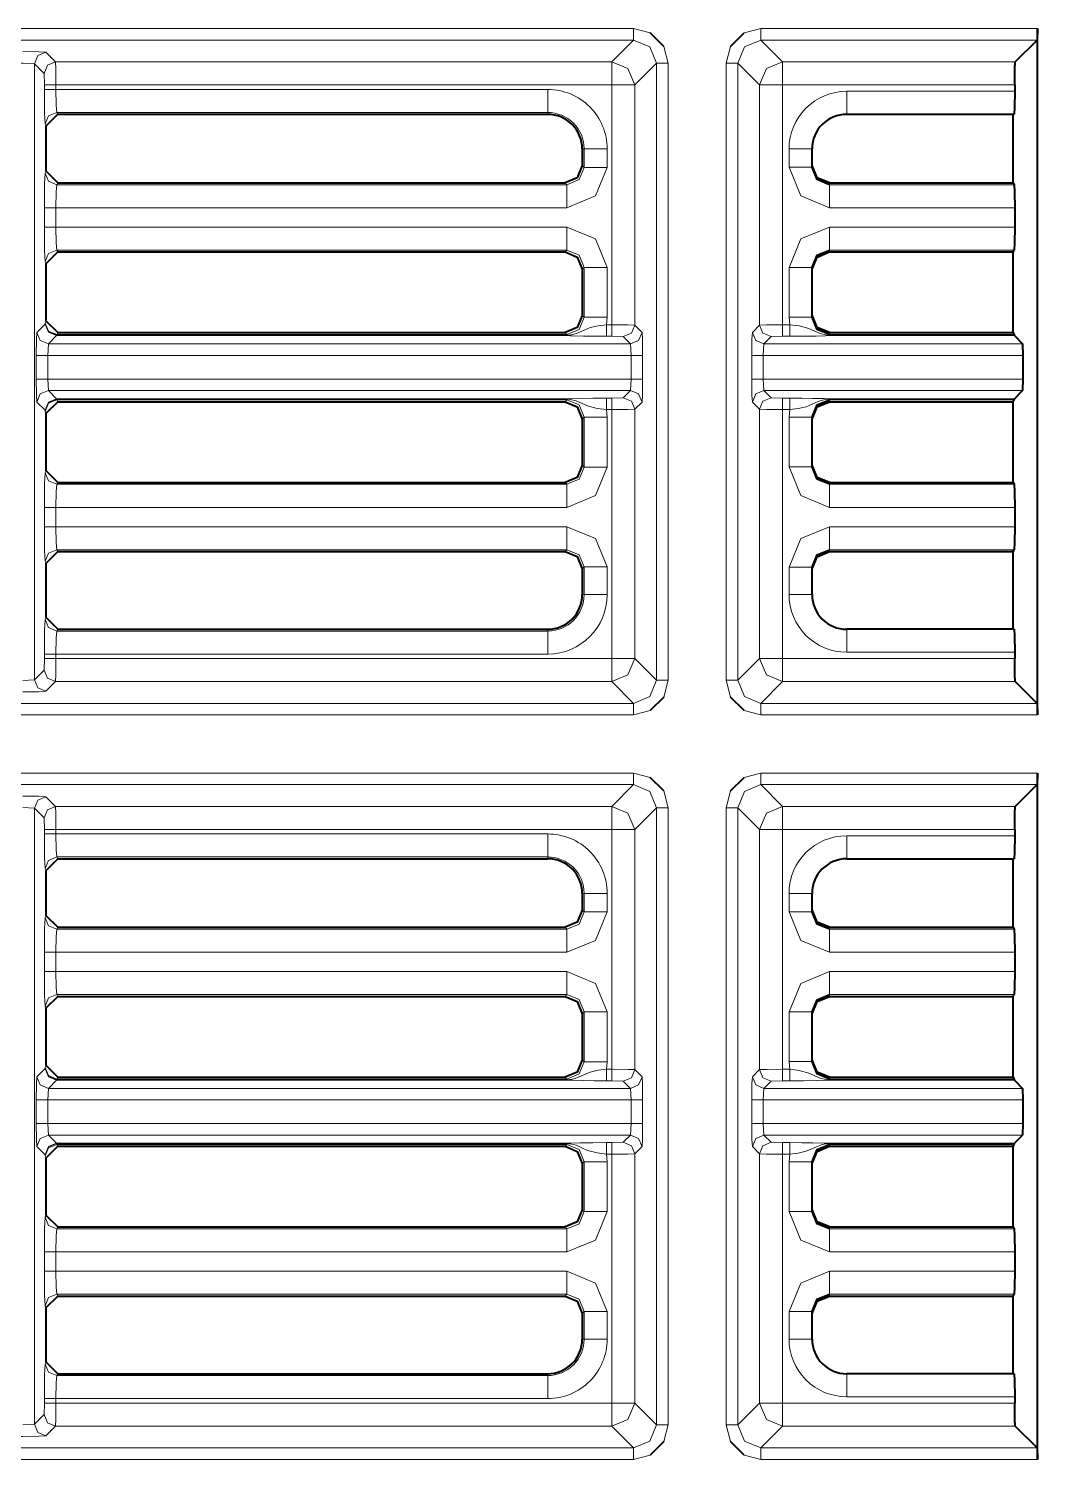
# Model space of a CAD drawing. Header units: millimetres. Extents: x 0 to 2941, y -405 to 1422.
# Drawn here: x 652.1 to 695.8, y 455.9 to 518 of the extents above; entities that cross this region are included whole.
import ezdxf

# ---------------------------------------------------------------- set-up
doc = ezdxf.new("R2010")
doc.units = ezdxf.units.MM
doc.layers.add('FINE', color=9, linetype='Continuous')
doc.layers.add('OUTLINE', color=7, linetype='Continuous')

msp = doc.modelspace()

# ---------------------------------------------------------------- linework, layer by layer
at = {"layer": 'FINE', "lineweight": 9}
for p, q in [((678.304, 517.977), (623.724, 517.977)), ((679.031, 517.789), (678.304, 517.977)), ((623.579, 517.477), (678.304, 517.477)), ((678.304, 517.477), (677.36, 516.534)), ((679.803, 516.478), (679.615, 517.205)), ((682.518, 517.205), (682.33, 516.478)), ((684.773, 516.534), (683.829, 517.477)), ((683.829, 517.477), (695.804, 517.477)), ((652.329, 516.454), (652.329, 489.727)), ((677.36, 516.534), (653.249, 516.534)), ((679.803, 489.703), (679.803, 516.478)), ((682.33, 516.478), (682.33, 489.703)), ((682.83, 489.703), (682.83, 516.478)), ((694.86, 516.534), (684.773, 516.534)), ((652.762, 515.534), (652.762, 515.338)), ((653.262, 515.338), (653.262, 515.534)), ((653.262, 515.534), (677.36, 515.534)), ((674.585, 515.338), (653.262, 515.338)), ((684.773, 515.534), (694.835, 515.534)), ((684.773, 505.128), (684.773, 515.534)), ((653.34, 514.259), (653.299, 514.34)), ((652.799, 513.84), (652.84, 513.758)), ((677.165, 511.955), (677.165, 512.758)), ((652.84, 511.787), (652.799, 511.705)), ((653.299, 511.206), (653.34, 511.287)), ((675.417, 511.206), (653.299, 511.206)), ((675.336, 511.287), (675.417, 511.206)), ((686.799, 511.206), (686.799, 511.287)), ((694.81, 511.206), (686.799, 511.206)), ((652.762, 510.207), (652.762, 509.367)), ((653.262, 510.207), (675.417, 510.207)), ((653.262, 509.367), (653.262, 510.207)), ((686.799, 510.207), (694.835, 510.207)), ((675.417, 509.367), (653.262, 509.367)), ((694.835, 509.367), (686.799, 509.367)), ((652.799, 507.87), (652.84, 507.787)), ((653.34, 508.287), (653.299, 508.369)), ((686.799, 508.369), (694.81, 508.369)), ((686.799, 508.287), (686.799, 508.369)), ((677.165, 505.455), (677.165, 507.62)), ((652.791, 505.157), (652.434, 504.8)), ((653.291, 504.674), (653.299, 504.706)), ((675.417, 504.674), (653.291, 504.674)), ((653.299, 504.706), (653.34, 504.787)), ((675.417, 504.706), (653.299, 504.706)), ((675.336, 504.787), (675.417, 504.706)), ((678.675, 504.8), (678.36, 505.115)), ((683.773, 505.115), (683.458, 504.8)), ((685.08, 505.128), (684.773, 505.128)), ((652.934, 504.3), (653.291, 504.657)), ((652.934, 504.3), (678.175, 504.3)), ((653.291, 504.657), (675.417, 504.657)), ((677.134, 504.628), (677.36, 504.628)), ((677.36, 504.628), (677.86, 504.615)), ((677.86, 504.615), (678.175, 504.3)), ((678.175, 504.3), (678.201, 503.8)), ((683.932, 503.8), (683.958, 504.3)), ((683.958, 504.3), (684.273, 504.615)), ((683.958, 504.3), (695.175, 504.3)), ((684.273, 504.615), (684.773, 504.628)), ((684.773, 504.628), (685.08, 504.628)), ((686.799, 504.657), (694.818, 504.657)), ((652.409, 503.8), (652.409, 502.774)), ((678.201, 503.8), (652.908, 503.8)), ((678.201, 503.8), (678.201, 502.774)), ((678.701, 502.774), (678.701, 503.8)), ((695.188, 503.8), (683.932, 503.8)), ((683.932, 502.774), (683.932, 503.8)), ((652.908, 502.774), (678.201, 502.774)), ((652.934, 502.275), (652.908, 502.774)), ((653.291, 501.917), (652.934, 502.275)), ((678.175, 502.275), (652.934, 502.275)), ((678.175, 502.275), (677.86, 501.959)), ((678.201, 502.774), (678.175, 502.275)), ((683.932, 502.774), (695.188, 502.774)), ((683.958, 502.275), (683.932, 502.774)), ((684.273, 501.959), (683.958, 502.275)), ((695.175, 502.275), (683.958, 502.275)), ((652.434, 501.775), (652.791, 501.418)), ((675.417, 501.917), (653.291, 501.917)), ((653.299, 501.869), (653.291, 501.901)), ((653.299, 501.869), (675.417, 501.869)), ((653.34, 501.787), (653.299, 501.869)), ((675.417, 501.869), (675.336, 501.787)), ((677.36, 501.947), (677.134, 501.947)), ((677.86, 501.959), (677.36, 501.947)), ((678.36, 501.46), (678.675, 501.775)), ((683.458, 501.775), (683.773, 501.46)), ((684.773, 501.947), (684.273, 501.959)), ((685.08, 501.947), (684.773, 501.947)), ((694.818, 501.917), (686.799, 501.917)), ((686.799, 501.901), (694.815, 501.901)), ((686.799, 501.787), (686.799, 501.869)), ((686.799, 501.869), (694.81, 501.869)), ((652.791, 501.418), (652.799, 501.369)), ((652.799, 501.369), (652.84, 501.287)), ((676.085, 501.038), (676.166, 501.12)), ((676.166, 501.12), (676.166, 498.955)), ((677.134, 501.447), (677.36, 501.447)), ((677.165, 501.12), (677.134, 501.447)), ((677.165, 498.955), (677.165, 501.12)), ((677.36, 501.447), (677.36, 490.647)), ((678.36, 490.647), (678.36, 501.46)), ((683.773, 501.46), (683.773, 490.647)), ((684.773, 501.447), (685.08, 501.447)), ((684.773, 490.647), (684.773, 501.447)), ((685.08, 501.447), (685.049, 501.115)), ((685.049, 501.115), (685.049, 498.96)), ((652.84, 498.787), (652.799, 498.705)), ((676.166, 498.955), (676.085, 499.036)), ((675.336, 498.287), (675.417, 498.206)), ((653.262, 497.207), (675.417, 497.207)), ((653.262, 496.367), (653.262, 497.207)), ((675.417, 496.367), (653.262, 496.367)), ((694.835, 496.367), (686.799, 496.367)), ((653.34, 495.287), (653.299, 495.369)), ((652.799, 494.869), (652.84, 494.787)), ((677.165, 493.422), (677.165, 494.62)), ((685.049, 494.615), (685.049, 493.422)), ((652.84, 492.422), (652.799, 492.34)), ((653.299, 491.841), (653.34, 491.922)), ((674.585, 491.841), (653.299, 491.841)), ((674.585, 491.922), (674.585, 491.841)), ((653.262, 490.842), (674.585, 490.842)), ((653.262, 490.647), (653.262, 490.842)), ((677.36, 490.647), (653.262, 490.647)), ((683.773, 490.647), (682.83, 489.703)), ((694.835, 490.647), (684.773, 490.647)), ((687.549, 490.922), (694.835, 490.922)), ((652.749, 490.147), (652.329, 489.727)), ((652.329, 489.727), (651.829, 489.702)), ((652.829, 489.227), (653.249, 489.647)), ((653.249, 489.647), (677.36, 489.647)), ((677.36, 489.647), (678.304, 488.704)), ((679.615, 488.976), (679.803, 489.703)), ((682.33, 489.703), (682.518, 488.976)), ((683.829, 488.704), (684.773, 489.647)), ((684.773, 489.647), (694.86, 489.647)), ((678.304, 488.704), (623.736, 488.704)), ((695.804, 488.704), (683.829, 488.704)), ((683.102, 488.391), (683.829, 488.204)), ((683.829, 488.204), (695.817, 488.204)), ((678.304, 485.677), (623.724, 485.677)), ((679.031, 485.489), (678.304, 485.677)), ((683.829, 485.677), (683.102, 485.489)), ((695.817, 485.677), (683.829, 485.677)), ((623.579, 485.177), (678.304, 485.177)), ((678.304, 485.177), (677.36, 484.234)), ((679.803, 484.178), (679.615, 484.905)), ((682.518, 484.905), (682.33, 484.178)), ((651.829, 484.179), (652.329, 484.154)), ((653.249, 484.234), (652.829, 484.654)), ((677.36, 484.234), (653.249, 484.234)), ((679.803, 457.403), (679.803, 484.178)), ((682.33, 484.178), (682.33, 457.403)), ((682.83, 484.178), (683.773, 483.234)), ((682.83, 457.403), (682.83, 484.178)), ((694.86, 484.234), (684.773, 484.234)), ((652.329, 484.154), (652.749, 483.734)), ((652.329, 484.154), (652.329, 457.427)), ((652.749, 483.734), (652.762, 483.234)), ((652.762, 483.234), (652.762, 483.039)), ((674.585, 483.039), (653.262, 483.039)), ((677.36, 483.234), (677.36, 472.828)), ((678.36, 472.815), (678.36, 483.234)), ((683.773, 483.234), (683.773, 472.815)), ((684.773, 483.234), (694.835, 483.234)), ((684.773, 472.828), (684.773, 483.234)), ((653.34, 481.959), (653.299, 482.04)), ((652.799, 481.54), (652.84, 481.458)), ((677.165, 479.655), (677.165, 480.459)), ((685.049, 480.459), (685.049, 479.66)), ((652.84, 479.487), (652.799, 479.405)), ((676.166, 479.655), (676.085, 479.736)), ((653.299, 478.906), (653.34, 478.987)), ((675.417, 478.906), (653.299, 478.906)), ((675.336, 478.987), (675.417, 478.906)), ((686.799, 478.906), (686.799, 478.987)), ((694.81, 478.906), (686.799, 478.906)), ((652.762, 477.907), (652.762, 477.067)), ((653.262, 477.907), (675.417, 477.907)), ((653.262, 477.067), (653.262, 477.907)), ((686.799, 477.907), (694.835, 477.907)), ((675.417, 477.067), (653.262, 477.067)), ((694.835, 477.067), (686.799, 477.067)), ((652.799, 475.569), (652.84, 475.487)), ((675.417, 476.069), (675.336, 475.987)), ((686.799, 476.069), (694.81, 476.069)), ((686.799, 475.987), (686.799, 476.069)), ((676.085, 475.238), (676.166, 475.32)), ((676.166, 475.32), (676.166, 473.155)), ((677.165, 473.155), (677.165, 475.32)), ((685.049, 475.315), (685.049, 473.16)), ((676.166, 473.155), (676.085, 473.236)), ((677.134, 472.828), (677.165, 473.155)), ((685.049, 473.16), (685.08, 472.828)), ((652.791, 472.857), (652.434, 472.5)), ((652.799, 472.905), (652.791, 472.857)), ((652.84, 472.987), (652.799, 472.905)), ((653.291, 472.374), (653.299, 472.406)), ((653.299, 472.406), (653.34, 472.487)), ((677.36, 472.828), (677.134, 472.828)), ((678.675, 472.5), (678.36, 472.815)), ((683.773, 472.815), (683.458, 472.5)), ((685.08, 472.828), (684.773, 472.828)), ((686.799, 472.406), (686.799, 472.487)), ((694.81, 472.406), (686.799, 472.406)), ((652.908, 471.5), (652.934, 472)), ((652.934, 472), (653.291, 472.357)), ((652.934, 472), (678.175, 472)), ((675.417, 472.374), (653.291, 472.374)), ((653.291, 472.357), (675.417, 472.357)), ((677.86, 472.316), (678.175, 472)), ((678.175, 472), (678.201, 471.5)), ((683.932, 471.5), (683.958, 472)), ((683.958, 472), (695.175, 472)), ((684.773, 472.328), (685.08, 472.328)), ((694.815, 472.374), (686.799, 472.374)), ((686.799, 472.357), (694.818, 472.357)), ((652.409, 471.5), (652.409, 470.475)), ((678.201, 471.5), (652.908, 471.5)), ((652.908, 470.475), (652.908, 471.5)), ((678.201, 471.5), (678.201, 470.475)), ((678.701, 470.475), (678.701, 471.5)), ((683.433, 471.5), (683.433, 470.475)), ((695.188, 471.5), (683.932, 471.5)), ((683.932, 470.475), (683.932, 471.5)), ((652.908, 470.475), (678.201, 470.475)), ((652.934, 469.975), (652.908, 470.475)), ((678.175, 469.975), (652.934, 469.975)), ((653.291, 469.618), (652.934, 469.975)), ((678.175, 469.975), (677.86, 469.66)), ((678.201, 470.475), (678.175, 469.975)), ((683.932, 470.475), (695.188, 470.475)), ((683.958, 469.975), (683.932, 470.475)), ((695.175, 469.975), (683.958, 469.975)), ((684.273, 469.66), (683.958, 469.975)), ((652.434, 469.475), (652.791, 469.118)), ((675.417, 469.618), (653.291, 469.618)), ((653.299, 469.569), (653.291, 469.601)), ((675.417, 469.569), (675.336, 469.487)), ((677.36, 469.647), (677.134, 469.647)), ((677.86, 469.66), (677.36, 469.647)), ((678.36, 469.159), (678.675, 469.475)), ((683.458, 469.475), (683.773, 469.159)), ((684.773, 469.647), (684.273, 469.66)), ((685.08, 469.647), (684.773, 469.647)), ((694.818, 469.618), (686.799, 469.618)), ((686.799, 469.601), (694.815, 469.601)), ((686.799, 469.487), (686.799, 469.569)), ((686.799, 469.569), (694.81, 469.569)), ((652.791, 469.118), (652.799, 469.069)), ((652.799, 469.069), (652.84, 468.987)), ((676.085, 468.738), (676.166, 468.82)), ((676.166, 468.82), (676.166, 466.655)), ((677.134, 469.147), (677.36, 469.147)), ((677.165, 468.82), (677.134, 469.147)), ((677.165, 466.655), (677.165, 468.82)), ((678.36, 458.347), (678.36, 469.159)), ((683.773, 469.159), (683.773, 458.347)), ((684.773, 458.347), (684.773, 469.147)), ((652.84, 466.487), (652.799, 466.405)), ((676.166, 466.655), (676.085, 466.736)), ((653.299, 465.906), (653.34, 465.987)), ((675.417, 465.906), (653.299, 465.906)), ((675.336, 465.987), (675.417, 465.906)), ((686.799, 465.906), (686.799, 465.987)), ((694.81, 465.906), (686.799, 465.906)), ((652.762, 464.907), (652.762, 464.067)), ((653.262, 464.907), (675.417, 464.907)), ((653.262, 464.067), (653.262, 464.907)), ((686.799, 464.907), (694.835, 464.907)), ((675.417, 464.067), (653.262, 464.067)), ((652.799, 462.569), (652.84, 462.487)), ((675.417, 463.069), (675.336, 462.987)), ((686.799, 463.069), (694.81, 463.069)), ((686.799, 462.987), (686.799, 463.069)), ((676.085, 462.238), (676.166, 462.32)), ((677.165, 461.122), (677.165, 462.32)), ((652.84, 460.122), (652.799, 460.04)), ((653.299, 459.541), (653.34, 459.622)), ((674.585, 459.541), (653.299, 459.541)), ((674.585, 459.622), (674.585, 459.541)), ((652.762, 458.347), (652.749, 457.847)), ((652.762, 458.543), (652.762, 458.347)), ((653.262, 458.543), (674.585, 458.543)), ((653.262, 458.347), (653.262, 458.543)), ((679.304, 457.403), (678.36, 458.347)), ((683.773, 458.347), (682.83, 457.403)), ((694.835, 458.347), (684.773, 458.347)), ((687.549, 458.622), (694.835, 458.622)), ((652.749, 457.847), (652.329, 457.427)), ((652.329, 457.427), (651.829, 457.402)), ((652.829, 456.927), (653.249, 457.347)), ((677.36, 457.347), (678.304, 456.403)), ((679.615, 456.676), (679.803, 457.403)), ((682.33, 457.403), (682.518, 456.676)), ((684.773, 457.347), (694.86, 457.347)), ((678.304, 456.403), (623.736, 456.403)), ((623.724, 455.904), (678.304, 455.904)), ((678.304, 455.904), (679.031, 456.092)), ((683.102, 456.092), (683.829, 455.904)), ((683.829, 455.904), (695.817, 455.904))]:
    msp.add_line(p, q, dxfattribs=at)
for points in [[(678.304, 517.477), (678.304, 517.628), (678.304, 517.977)], [(695.817, 517.977), (683.829, 517.977), (683.102, 517.789)], [(683.829, 517.977), (683.829, 517.628), (683.829, 517.477)], [(678.304, 517.477), (679.011, 517.185), (679.304, 516.478)], [(682.83, 516.478), (683.122, 517.185), (683.829, 517.477)], [(650.804, 516.479), (651.829, 516.479), (652.329, 516.454)], [(653.249, 516.534), (652.829, 516.954), (652.527, 516.972), (651.829, 516.979)], [(652.829, 516.954), (652.476, 516.807), (652.329, 516.454)], [(652.329, 516.454), (652.749, 516.034), (652.762, 515.534)], [(653.249, 516.534), (652.896, 516.387), (652.749, 516.034)], [(653.262, 515.534), (653.258, 516.232), (653.249, 516.534)], [(678.36, 515.534), (678.067, 516.241), (677.36, 516.534)], [(677.36, 515.534), (677.36, 516.232), (677.36, 516.534)], [(679.304, 516.478), (679.304, 489.703), (678.36, 490.647)], [(678.36, 505.115), (678.36, 515.534), (679.304, 516.478)], [(679.304, 516.478), (679.455, 516.478), (679.803, 516.478)], [(682.33, 516.478), (682.679, 516.478), (682.83, 516.478)], [(682.83, 516.478), (683.773, 515.534), (683.773, 505.115)], [(684.773, 516.534), (684.066, 516.241), (683.773, 515.534)], [(684.773, 515.534), (684.773, 516.232), (684.773, 516.534)], [(653.262, 515.534), (652.913, 515.534), (652.762, 515.534)], [(653.262, 515.338), (652.913, 515.338), (652.762, 515.338)], [(652.762, 515.338), (652.773, 514.306), (652.799, 513.84)], [(653.299, 514.34), (653.273, 514.65), (653.262, 515.338)], [(674.585, 514.34), (674.585, 514.65), (674.585, 515.338)], [(677.36, 515.534), (677.36, 505.128), (677.134, 505.128), (677.165, 505.455)], [(678.36, 515.534), (678.058, 515.534), (677.36, 515.534)], [(684.773, 515.534), (684.075, 515.534), (683.773, 515.534)], [(687.549, 514.259), (687.549, 514.551), (687.549, 515.258)], [(653.299, 514.34), (652.946, 514.193), (652.799, 513.84)], [(653.299, 514.34), (674.585, 514.34), (674.585, 514.259)], [(676.085, 512.758), (676.166, 512.758), (676.166, 511.955), (676.085, 512.036)], [(676.166, 512.758), (676.476, 512.758), (677.165, 512.758)], [(686.049, 512.758), (685.756, 512.758), (685.049, 512.758)], [(685.049, 512.758), (685.049, 511.96), (685.561, 510.721), (686.799, 510.207)], [(652.799, 511.705), (652.773, 511.24), (652.762, 510.207)], [(652.799, 511.705), (652.946, 511.352), (653.299, 511.206)], [(676.166, 511.955), (675.948, 511.424), (675.417, 511.206)], [(675.417, 510.207), (676.653, 510.719), (677.165, 511.955)], [(676.166, 511.955), (676.476, 511.955), (677.165, 511.955)], [(686.049, 511.96), (685.756, 511.96), (685.049, 511.96)], [(653.262, 510.207), (653.273, 510.896), (653.299, 511.206)], [(675.417, 511.206), (675.417, 510.896), (675.417, 510.207)], [(686.799, 511.206), (686.799, 510.896), (686.799, 510.207)], [(652.762, 510.207), (652.913, 510.207), (653.262, 510.207)], [(652.762, 509.367), (652.913, 509.367), (653.262, 509.367)], [(652.762, 509.367), (652.773, 508.335), (652.799, 507.87)], [(653.299, 508.369), (653.273, 508.679), (653.262, 509.367)], [(675.417, 509.367), (675.417, 508.679), (675.417, 508.369)], [(677.165, 507.62), (676.653, 508.856), (675.417, 509.367)], [(686.799, 509.367), (685.561, 508.854), (685.049, 507.615)], [(686.799, 509.367), (686.799, 508.679), (686.799, 508.369)], [(653.299, 508.369), (652.946, 508.222), (652.799, 507.87)], [(653.299, 508.369), (675.417, 508.369), (675.336, 508.287)], [(675.417, 508.369), (675.948, 508.151), (676.166, 507.62)], [(676.085, 507.538), (676.166, 507.62), (676.166, 505.455), (676.085, 505.536)], [(676.166, 507.62), (676.476, 507.62), (677.165, 507.62)], [(685.049, 507.615), (685.756, 507.615), (686.049, 507.615)], [(685.049, 507.615), (685.049, 505.46), (685.08, 505.128)], [(652.84, 505.287), (652.799, 505.205), (652.791, 505.157)], [(676.166, 505.455), (675.948, 504.924), (675.417, 504.706)], [(676.166, 505.455), (676.476, 505.455), (677.165, 505.455)], [(685.049, 505.46), (685.756, 505.46), (686.049, 505.46)], [(652.434, 504.8), (652.416, 504.498), (652.409, 503.8)], [(652.434, 504.8), (652.581, 504.447), (652.934, 504.3)], [(652.791, 505.157), (652.939, 504.817), (653.291, 504.674)], [(652.791, 505.157), (652.938, 504.804), (653.291, 504.657)], [(652.799, 505.205), (652.946, 504.853), (653.299, 504.706)], [(653.291, 504.657), (653.291, 504.662), (653.291, 504.674)], [(677.134, 505.128), (676.77, 505.085), (676.427, 505.007), (675.909, 504.782), (675.772, 504.731), (675.666, 504.702), (675.52, 504.679), (675.45, 504.674), (675.417, 504.674)], [(675.417, 504.706), (675.417, 504.695), (675.417, 504.674)], [(675.417, 504.657), (675.417, 504.662), (675.417, 504.674)], [(677.134, 504.628), (677.134, 504.779), (677.134, 505.128)], [(677.36, 504.628), (677.36, 504.779), (677.36, 505.128)], [(678.36, 505.115), (678.058, 505.124), (677.36, 505.128)], [(677.86, 504.615), (678.213, 504.762), (678.36, 505.115)], [(678.175, 504.3), (678.529, 504.447), (678.675, 504.8)], [(678.701, 503.8), (678.693, 504.498), (678.675, 504.8)], [(683.458, 504.8), (683.44, 504.498), (683.433, 503.8)], [(683.958, 504.3), (683.605, 504.447), (683.458, 504.8)], [(684.773, 505.128), (684.075, 505.124), (683.773, 505.115)], [(684.273, 504.615), (683.92, 504.762), (683.773, 505.115)], [(684.773, 504.628), (684.773, 504.779), (684.773, 505.128)], [(685.08, 504.628), (685.08, 504.779), (685.08, 505.128)], [(686.799, 504.674), (686.728, 504.676), (686.642, 504.685), (686.403, 504.745), (685.903, 504.965), (685.49, 505.077), (685.08, 505.128)], [(694.81, 504.706), (686.799, 504.706), (686.799, 504.787)], [(694.815, 504.674), (686.799, 504.674), (686.799, 504.695), (686.799, 504.706)], [(686.799, 504.657), (686.799, 504.662), (686.799, 504.674)], [(652.908, 502.774), (652.908, 503.8), (652.934, 504.3)], [(675.417, 504.657), (675.43, 504.657), (675.457, 504.657), (675.516, 504.656), (675.565, 504.654), (675.64, 504.652), (676.133, 504.637), (676.604, 504.631), (677.134, 504.628)], [(685.08, 504.628), (685.675, 504.631), (686.222, 504.641), (686.63, 504.653), (686.738, 504.657), (686.772, 504.657), (686.799, 504.657)], [(652.409, 503.8), (652.56, 503.8), (652.908, 503.8)], [(678.201, 503.8), (678.55, 503.8), (678.701, 503.8)], [(683.932, 503.8), (683.584, 503.8), (683.433, 503.8)], [(683.433, 503.8), (683.433, 502.774), (683.44, 502.077), (683.458, 501.775)], [(652.409, 502.774), (652.56, 502.774), (652.908, 502.774)], [(652.409, 502.774), (652.416, 502.077), (652.434, 501.775)], [(652.434, 501.775), (652.581, 502.128), (652.934, 502.275)], [(678.175, 502.275), (678.529, 502.128), (678.675, 501.775)], [(678.201, 502.774), (678.55, 502.774), (678.701, 502.774)], [(678.675, 501.775), (678.693, 502.077), (678.701, 502.774)], [(683.932, 502.774), (683.584, 502.774), (683.433, 502.774)], [(683.958, 502.275), (683.605, 502.128), (683.458, 501.775)], [(652.791, 501.418), (652.938, 501.771), (653.291, 501.917)], [(652.791, 501.418), (652.939, 501.758), (653.291, 501.901)], [(652.799, 501.369), (652.946, 501.722), (653.299, 501.869)], [(653.291, 501.901), (653.291, 501.913), (653.291, 501.917)], [(653.291, 501.901), (675.417, 501.901), (675.487, 501.899), (675.574, 501.89), (675.814, 501.83), (676.314, 501.608), (676.727, 501.497), (677.134, 501.447)], [(677.134, 501.947), (676.542, 501.944), (675.994, 501.934), (675.586, 501.921), (675.478, 501.918), (675.444, 501.918), (675.417, 501.917)], [(675.417, 501.917), (675.417, 501.913), (675.417, 501.901)], [(675.417, 501.901), (675.417, 501.88), (675.417, 501.869)], [(675.417, 501.869), (675.948, 501.651), (676.166, 501.12), (676.476, 501.12), (677.165, 501.12)], [(677.134, 501.947), (677.134, 501.796), (677.134, 501.447)], [(677.36, 501.947), (677.36, 501.796), (677.36, 501.447)], [(677.86, 501.959), (678.213, 501.813), (678.36, 501.46)], [(684.273, 501.959), (683.92, 501.813), (683.773, 501.46)], [(684.773, 501.947), (684.773, 501.796), (684.773, 501.447)], [(685.08, 501.947), (685.08, 501.796), (685.08, 501.447)], [(686.799, 501.917), (686.786, 501.917), (686.759, 501.918), (686.7, 501.919), (686.652, 501.92), (686.579, 501.923), (686.082, 501.937), (685.611, 501.944), (685.08, 501.947)], [(685.08, 501.447), (685.445, 501.49), (685.789, 501.569), (686.31, 501.794), (686.446, 501.844), (686.552, 501.873), (686.697, 501.896), (686.766, 501.9), (686.799, 501.901)], [(686.799, 501.917), (686.799, 501.913), (686.799, 501.901)], [(686.799, 501.901), (686.799, 501.88), (686.799, 501.869)], [(677.36, 501.447), (678.058, 501.451), (678.36, 501.46)], [(683.773, 501.46), (684.075, 501.451), (684.773, 501.447)], [(685.049, 501.115), (685.756, 501.115), (686.049, 501.115)], [(652.799, 498.705), (652.773, 498.24), (652.762, 497.207)], [(652.799, 498.705), (652.946, 498.353), (653.299, 498.206)], [(676.166, 498.955), (675.948, 498.424), (675.417, 498.206)], [(675.417, 497.207), (676.653, 497.719), (677.165, 498.955)], [(676.166, 498.955), (676.476, 498.955), (677.165, 498.955)], [(685.049, 498.96), (685.756, 498.96), (686.049, 498.96)], [(685.049, 498.96), (685.561, 497.721), (686.799, 497.207), (694.835, 497.207)], [(653.262, 497.207), (653.273, 497.896), (653.299, 498.206)], [(675.417, 498.206), (653.299, 498.206), (653.34, 498.287)], [(675.417, 498.206), (675.417, 497.896), (675.417, 497.207)], [(694.81, 498.206), (686.799, 498.206), (686.799, 498.287)], [(686.799, 497.207), (686.799, 497.896), (686.799, 498.206)], [(652.762, 497.207), (652.913, 497.207), (653.262, 497.207)], [(652.762, 497.207), (652.762, 496.367), (652.773, 495.335), (652.799, 494.869)], [(653.262, 496.367), (652.913, 496.367), (652.762, 496.367)], [(653.299, 495.369), (653.273, 495.679), (653.262, 496.367)], [(675.417, 495.369), (675.417, 495.679), (675.417, 496.367)], [(677.165, 494.62), (676.653, 495.856), (675.417, 496.367)], [(686.799, 496.367), (685.561, 495.854), (685.049, 494.615)], [(686.799, 496.367), (686.799, 495.679), (686.799, 495.369)], [(653.299, 495.369), (652.946, 495.222), (652.799, 494.869)], [(653.299, 495.369), (675.417, 495.369), (675.336, 495.287)], [(675.417, 495.369), (675.948, 495.151), (676.166, 494.62)], [(686.799, 495.287), (686.799, 495.369), (694.81, 495.369)], [(676.085, 494.538), (676.166, 494.62), (676.166, 493.422), (676.085, 493.422)], [(676.166, 494.62), (676.476, 494.62), (677.165, 494.62)], [(685.049, 494.615), (685.756, 494.615), (686.049, 494.615)], [(677.165, 493.422), (676.476, 493.422), (676.166, 493.422)], [(685.049, 493.422), (685.756, 493.422), (686.049, 493.422)], [(652.799, 492.34), (652.773, 491.875), (652.762, 490.842)], [(652.799, 492.34), (652.946, 491.988), (653.299, 491.841)], [(653.262, 490.842), (653.273, 491.531), (653.299, 491.841)], [(674.585, 490.842), (674.585, 491.531), (674.585, 491.841)], [(687.549, 490.922), (687.549, 491.629), (687.549, 491.922)], [(652.762, 490.842), (652.762, 490.647), (652.749, 490.147)], [(652.762, 490.842), (652.913, 490.842), (653.262, 490.842)], [(652.762, 490.647), (652.913, 490.647), (653.262, 490.647)], [(653.249, 489.647), (653.258, 489.949), (653.262, 490.647)], [(677.36, 489.647), (678.067, 489.94), (678.36, 490.647)], [(677.36, 489.647), (677.36, 489.949), (677.36, 490.647)], [(678.36, 490.647), (678.058, 490.647), (677.36, 490.647)], [(683.773, 490.647), (684.066, 489.94), (684.773, 489.647)], [(684.773, 490.647), (684.075, 490.647), (683.773, 490.647)], [(684.773, 490.647), (684.773, 489.949), (684.773, 489.647)], [(652.749, 490.147), (652.896, 489.794), (653.249, 489.647)], [(651.829, 489.202), (652.527, 489.209), (652.829, 489.227)], [(652.329, 489.727), (652.476, 489.374), (652.829, 489.227)], [(679.304, 489.703), (679.011, 488.996), (678.304, 488.704)], [(679.304, 489.703), (679.455, 489.703), (679.803, 489.703)], [(682.33, 489.703), (682.679, 489.703), (682.83, 489.703)], [(683.829, 488.704), (683.122, 488.996), (682.83, 489.703)], [(678.304, 488.204), (678.304, 488.552), (678.304, 488.704)], [(683.829, 488.204), (683.829, 488.552), (683.829, 488.704)], [(623.724, 488.204), (678.304, 488.204), (679.031, 488.391)], [(678.304, 485.177), (678.304, 485.328), (678.304, 485.677)], [(683.829, 485.677), (683.829, 485.328), (683.829, 485.177)], [(678.304, 485.177), (679.011, 484.885), (679.304, 484.178)], [(682.83, 484.178), (683.122, 484.885), (683.829, 485.177)], [(684.773, 484.234), (683.829, 485.177), (695.804, 485.177)], [(652.829, 484.654), (652.527, 484.672), (651.829, 484.679)], [(652.829, 484.654), (652.476, 484.507), (652.329, 484.154)], [(653.249, 484.234), (652.896, 484.087), (652.749, 483.734)], [(653.262, 483.234), (653.258, 483.932), (653.249, 484.234)], [(678.36, 483.234), (678.067, 483.941), (677.36, 484.234)], [(677.36, 483.234), (677.36, 483.932), (677.36, 484.234)], [(678.36, 483.234), (679.304, 484.178), (679.304, 457.403)], [(679.304, 484.178), (679.455, 484.178), (679.803, 484.178)], [(682.33, 484.178), (682.679, 484.178), (682.83, 484.178)], [(684.773, 484.234), (684.066, 483.941), (683.773, 483.234)], [(684.773, 483.234), (684.773, 483.932), (684.773, 484.234)], [(653.262, 483.234), (652.913, 483.234), (652.762, 483.234)], [(653.262, 483.039), (652.913, 483.039), (652.762, 483.039)], [(652.762, 483.039), (652.773, 482.006), (652.799, 481.54)], [(653.262, 483.039), (653.262, 483.234), (677.36, 483.234)], [(653.299, 482.04), (653.273, 482.35), (653.262, 483.039)], [(674.585, 482.04), (674.585, 482.35), (674.585, 483.039)], [(678.36, 483.234), (678.058, 483.234), (677.36, 483.234)], [(684.773, 483.234), (684.075, 483.234), (683.773, 483.234)], [(687.549, 481.959), (687.549, 482.251), (687.549, 482.958)], [(653.299, 482.04), (652.946, 481.893), (652.799, 481.54)], [(653.299, 482.04), (674.585, 482.04), (674.585, 481.959)], [(676.085, 480.459), (676.166, 480.459), (676.166, 479.655)], [(676.166, 480.459), (676.476, 480.459), (677.165, 480.459)], [(686.049, 480.459), (685.756, 480.459), (685.049, 480.459)], [(652.799, 479.405), (652.773, 478.94), (652.762, 477.907)], [(653.299, 478.906), (652.946, 479.052), (652.799, 479.405)], [(676.166, 479.655), (675.948, 479.124), (675.417, 478.906)], [(675.417, 477.907), (676.653, 478.419), (677.165, 479.655)], [(676.166, 479.655), (676.476, 479.655), (677.165, 479.655)], [(686.049, 479.66), (685.756, 479.66), (685.049, 479.66)], [(685.049, 479.66), (685.561, 478.421), (686.799, 477.907)], [(653.262, 477.907), (653.273, 478.596), (653.299, 478.906)], [(675.417, 477.907), (675.417, 478.596), (675.417, 478.906)], [(686.799, 478.906), (686.799, 478.596), (686.799, 477.907)], [(653.262, 477.907), (652.913, 477.907), (652.762, 477.907)], [(653.262, 477.067), (652.913, 477.067), (652.762, 477.067)], [(652.762, 477.067), (652.773, 476.035), (652.799, 475.569)], [(653.299, 476.069), (653.273, 476.379), (653.262, 477.067)], [(675.417, 477.067), (675.417, 476.379), (675.417, 476.069)], [(677.165, 475.32), (676.653, 476.556), (675.417, 477.067)], [(686.799, 477.067), (685.561, 476.554), (685.049, 475.315)], [(686.799, 476.069), (686.799, 476.379), (686.799, 477.067)], [(653.299, 476.069), (652.946, 475.922), (652.799, 475.569)], [(653.34, 475.987), (653.299, 476.069), (675.417, 476.069)], [(675.417, 476.069), (675.948, 475.851), (676.166, 475.32)], [(676.166, 475.32), (676.476, 475.32), (677.165, 475.32)], [(686.049, 475.315), (685.756, 475.315), (685.049, 475.315)], [(676.166, 473.155), (675.948, 472.624), (675.417, 472.406)], [(676.166, 473.155), (676.476, 473.155), (677.165, 473.155)], [(686.049, 473.16), (685.756, 473.16), (685.049, 473.16)], [(652.434, 472.5), (652.416, 472.198), (652.409, 471.5)], [(652.434, 472.5), (652.581, 472.147), (652.934, 472)], [(652.791, 472.857), (652.939, 472.517), (653.291, 472.374)], [(652.791, 472.857), (652.938, 472.504), (653.291, 472.357)], [(652.799, 472.905), (652.946, 472.553), (653.299, 472.406)], [(675.336, 472.487), (675.417, 472.406), (653.299, 472.406)], [(677.134, 472.828), (676.77, 472.785), (676.427, 472.707), (675.909, 472.482), (675.772, 472.431), (675.666, 472.402), (675.52, 472.379), (675.45, 472.374), (675.417, 472.374)], [(675.417, 472.406), (675.417, 472.395), (675.417, 472.374)], [(677.134, 472.328), (677.134, 472.479), (677.134, 472.828)], [(677.36, 472.328), (677.36, 472.479), (677.36, 472.828)], [(678.36, 472.815), (678.058, 472.824), (677.36, 472.828)], [(677.86, 472.316), (678.213, 472.462), (678.36, 472.815)], [(678.175, 472), (678.529, 472.147), (678.675, 472.5)], [(678.701, 471.5), (678.693, 472.198), (678.675, 472.5)], [(683.458, 472.5), (683.44, 472.198), (683.433, 471.5)], [(683.458, 472.5), (683.605, 472.147), (683.958, 472)], [(684.773, 472.828), (684.075, 472.824), (683.773, 472.815)], [(683.773, 472.815), (683.92, 472.462), (684.273, 472.316)], [(684.773, 472.828), (684.773, 472.479), (684.773, 472.328)], [(685.08, 472.828), (685.08, 472.479), (685.08, 472.328)], [(686.799, 472.374), (686.728, 472.376), (686.642, 472.385), (686.403, 472.445), (685.903, 472.665), (685.49, 472.777), (685.08, 472.828)], [(686.799, 472.406), (686.799, 472.395), (686.799, 472.374)], [(653.291, 472.357), (653.291, 472.362), (653.291, 472.374)], [(675.417, 472.357), (675.417, 472.362), (675.417, 472.374)], [(675.417, 472.357), (675.43, 472.357), (675.457, 472.357), (675.516, 472.356), (675.565, 472.354), (675.64, 472.352), (676.133, 472.337), (676.604, 472.331), (677.134, 472.328)], [(677.134, 472.328), (677.36, 472.328), (677.86, 472.316)], [(683.958, 472), (684.273, 472.316), (684.773, 472.328)], [(685.08, 472.328), (685.675, 472.331), (686.222, 472.341), (686.63, 472.353), (686.738, 472.357), (686.772, 472.357), (686.799, 472.357)], [(686.799, 472.374), (686.799, 472.362), (686.799, 472.357)], [(652.409, 471.5), (652.56, 471.5), (652.908, 471.5)], [(678.201, 471.5), (678.55, 471.5), (678.701, 471.5)], [(683.433, 471.5), (683.584, 471.5), (683.932, 471.5)], [(652.908, 470.475), (652.56, 470.475), (652.409, 470.475)], [(652.409, 470.475), (652.416, 469.777), (652.434, 469.475)], [(652.934, 469.975), (652.581, 469.828), (652.434, 469.475)], [(678.675, 469.475), (678.529, 469.828), (678.175, 469.975)], [(678.701, 470.475), (678.55, 470.475), (678.201, 470.475)], [(678.675, 469.475), (678.693, 469.777), (678.701, 470.475)], [(683.932, 470.475), (683.584, 470.475), (683.433, 470.475)], [(683.433, 470.475), (683.44, 469.777), (683.458, 469.475)], [(683.958, 469.975), (683.605, 469.828), (683.458, 469.475)], [(653.291, 469.618), (652.938, 469.471), (652.791, 469.118)], [(653.291, 469.601), (652.939, 469.458), (652.791, 469.118)], [(653.299, 469.569), (652.946, 469.422), (652.799, 469.069)], [(653.291, 469.601), (653.291, 469.613), (653.291, 469.618)], [(653.291, 469.601), (675.417, 469.601), (675.487, 469.599), (675.574, 469.59), (675.814, 469.53), (676.314, 469.308), (676.727, 469.197), (677.134, 469.147)], [(653.34, 469.487), (653.299, 469.569), (675.417, 469.569)], [(677.134, 469.647), (676.542, 469.644), (675.994, 469.634), (675.586, 469.621), (675.478, 469.618), (675.444, 469.618), (675.417, 469.618)], [(675.417, 469.601), (675.417, 469.613), (675.417, 469.618)], [(675.417, 469.601), (675.417, 469.579), (675.417, 469.569)], [(675.417, 469.569), (675.948, 469.351), (676.166, 468.82)], [(677.134, 469.147), (677.134, 469.496), (677.134, 469.647)], [(677.36, 469.147), (677.36, 469.496), (677.36, 469.647)], [(678.36, 469.159), (678.213, 469.513), (677.86, 469.66)], [(684.273, 469.66), (683.92, 469.513), (683.773, 469.159)], [(684.773, 469.647), (684.773, 469.496), (684.773, 469.147)], [(685.08, 469.647), (685.08, 469.496), (685.08, 469.147)], [(686.799, 469.618), (686.786, 469.618), (686.759, 469.618), (686.7, 469.619), (686.652, 469.621), (686.579, 469.623), (686.082, 469.637), (685.611, 469.644), (685.08, 469.647)], [(685.08, 469.147), (685.445, 469.19), (685.789, 469.269), (686.31, 469.494), (686.446, 469.544), (686.552, 469.573), (686.697, 469.596), (686.766, 469.6), (686.799, 469.601)], [(686.799, 469.618), (686.799, 469.613), (686.799, 469.601)], [(686.799, 469.569), (686.799, 469.579), (686.799, 469.601)], [(677.36, 469.147), (677.36, 458.347), (653.262, 458.347)], [(676.166, 468.82), (676.476, 468.82), (677.165, 468.82)], [(677.36, 469.147), (678.058, 469.151), (678.36, 469.159)], [(683.773, 469.159), (684.075, 469.151), (684.773, 469.147)], [(684.773, 469.147), (685.08, 469.147), (685.049, 468.815)], [(686.049, 468.815), (685.756, 468.815), (685.049, 468.815)], [(685.049, 468.815), (685.049, 466.66), (685.561, 465.421), (686.799, 464.907)], [(652.799, 466.405), (652.773, 465.94), (652.762, 464.907)], [(652.799, 466.405), (652.946, 466.053), (653.299, 465.906)], [(676.166, 466.655), (675.948, 466.124), (675.417, 465.906)], [(675.417, 464.907), (676.653, 465.419), (677.165, 466.655)], [(676.166, 466.655), (676.476, 466.655), (677.165, 466.655)], [(686.049, 466.66), (685.756, 466.66), (685.049, 466.66)], [(653.262, 464.907), (653.273, 465.596), (653.299, 465.906)], [(675.417, 465.906), (675.417, 465.596), (675.417, 464.907)], [(686.799, 465.906), (686.799, 465.596), (686.799, 464.907)], [(652.762, 464.907), (652.913, 464.907), (653.262, 464.907)], [(652.762, 464.067), (652.913, 464.067), (653.262, 464.067)], [(652.762, 464.067), (652.773, 463.035), (652.799, 462.569)], [(653.299, 463.069), (653.273, 463.379), (653.262, 464.067)], [(675.417, 464.067), (675.417, 463.379), (675.417, 463.069)], [(677.165, 462.32), (676.653, 463.556), (675.417, 464.067)], [(694.835, 464.067), (686.799, 464.067), (685.561, 463.554), (685.049, 462.315)], [(686.799, 464.067), (686.799, 463.379), (686.799, 463.069)], [(652.799, 462.569), (652.946, 462.922), (653.299, 463.069)], [(653.34, 462.987), (653.299, 463.069), (675.417, 463.069)], [(675.417, 463.069), (675.948, 462.851), (676.166, 462.32)], [(676.166, 462.32), (676.166, 461.122), (676.085, 461.122)], [(677.165, 462.32), (676.476, 462.32), (676.166, 462.32)], [(685.049, 462.315), (685.756, 462.315), (686.049, 462.315)], [(677.165, 461.122), (676.476, 461.122), (676.166, 461.122)], [(685.049, 461.122), (685.756, 461.122), (686.049, 461.122)], [(652.799, 460.04), (652.773, 459.575), (652.762, 458.543)], [(652.799, 460.04), (652.946, 459.688), (653.299, 459.541)], [(653.262, 458.543), (653.273, 459.231), (653.299, 459.541)], [(674.585, 458.543), (674.585, 459.231), (674.585, 459.541)], [(687.549, 458.622), (687.549, 459.329), (687.549, 459.622)], [(652.762, 458.543), (652.913, 458.543), (653.262, 458.543)], [(653.262, 458.347), (652.913, 458.347), (652.762, 458.347)], [(653.249, 457.347), (677.36, 457.347), (677.36, 457.649), (677.36, 458.347)], [(653.249, 457.347), (653.258, 457.649), (653.262, 458.347)], [(677.36, 457.347), (678.067, 457.64), (678.36, 458.347)], [(678.36, 458.347), (678.058, 458.347), (677.36, 458.347)], [(683.773, 458.347), (684.066, 457.64), (684.773, 457.347)], [(684.773, 458.347), (684.075, 458.347), (683.773, 458.347)], [(684.773, 458.347), (684.773, 457.649), (684.773, 457.347)], [(653.249, 457.347), (652.896, 457.494), (652.749, 457.847)], [(650.804, 456.902), (651.829, 456.902), (652.527, 456.909), (652.829, 456.927)], [(652.829, 456.927), (652.476, 457.074), (652.329, 457.427)], [(679.304, 457.403), (679.011, 456.696), (678.304, 456.403)], [(679.304, 457.403), (679.455, 457.403), (679.803, 457.403)], [(682.33, 457.403), (682.679, 457.403), (682.83, 457.403)], [(683.829, 456.403), (683.122, 456.696), (682.83, 457.403)], [(695.804, 456.403), (683.829, 456.403), (684.773, 457.347)], [(678.304, 455.904), (678.304, 456.253), (678.304, 456.403)], [(683.829, 455.904), (683.829, 456.253), (683.829, 456.403)]]:
    msp.add_lwpolyline(points, dxfattribs=at)
for points in [[(677.165, 512.758, 0.414223), (674.585, 515.338)], [(694.835, 515.258), (687.549, 515.258, 0.414214), (685.049, 512.758)], [(676.166, 512.758, 0.414214), (674.585, 514.34)], [(674.585, 491.841, 0.41415), (676.166, 493.422)], [(674.585, 490.842, 0.414204), (677.165, 493.422)], [(685.049, 493.422, 0.414254), (687.549, 490.922)], [(677.165, 480.459, 0.414223), (674.585, 483.038)], [(694.835, 482.958), (687.549, 482.958, 0.414193), (685.049, 480.459)], [(676.166, 480.459, 0.414245), (674.585, 482.04)], [(685.049, 462.315), (685.049, 461.122, 0.414214), (687.549, 458.622)], [(674.585, 459.541, 0.414214), (676.166, 461.122)], [(674.585, 458.542, 0.414223), (677.165, 461.122)]]:
    msp.add_lwpolyline(points, format="xyb", dxfattribs=at)
at = {"layer": 'OUTLINE', "lineweight": 40}
for p, q in [((679.615, 517.205), (679.031, 517.789)), ((682.518, 517.205), (683.102, 517.789)), ((695.817, 517.977), (695.804, 517.477)), ((695.817, 488.204), (695.817, 517.977)), ((694.86, 516.534), (695.804, 517.477)), ((694.835, 515.534), (694.835, 515.258)), ((652.84, 513.758), (653.34, 514.259)), ((653.34, 514.259), (674.585, 514.259)), ((687.549, 514.259), (694.808, 514.259)), ((694.769, 511.287), (694.769, 514.259)), ((652.84, 511.787), (652.84, 513.758)), ((686.049, 511.96), (686.049, 512.758)), ((653.34, 511.287), (652.84, 511.787)), ((653.34, 511.287), (675.336, 511.287)), ((686.799, 511.287), (694.769, 511.287)), ((694.769, 511.287), (694.81, 511.206)), ((694.835, 510.207), (694.835, 509.367)), ((686.799, 508.287), (694.769, 508.287)), ((694.769, 508.287), (694.81, 508.369)), ((694.769, 504.787), (694.769, 508.287)), ((686.049, 505.46), (686.049, 507.615)), ((653.34, 504.787), (652.84, 505.287)), ((653.34, 504.787), (675.336, 504.787)), ((686.799, 504.787), (694.769, 504.787)), ((694.769, 504.787), (694.81, 504.706)), ((694.81, 504.706), (694.815, 504.674)), ((694.818, 504.657), (694.815, 504.674)), ((694.818, 504.657), (695.175, 504.3)), ((694.818, 501.917), (695.175, 502.275)), ((652.84, 501.287), (653.34, 501.787)), ((653.34, 501.787), (675.336, 501.787)), ((686.799, 501.787), (694.769, 501.787)), ((694.769, 501.787), (694.81, 501.869)), ((694.769, 498.287), (694.769, 501.787)), ((694.815, 501.901), (694.81, 501.869)), ((694.815, 501.901), (694.818, 501.917)), ((652.84, 498.787), (652.84, 501.287)), ((686.049, 498.96), (686.049, 501.115)), ((653.34, 498.287), (652.84, 498.787)), ((653.34, 498.287), (675.336, 498.287)), ((686.799, 498.287), (694.769, 498.287)), ((694.769, 498.287), (694.81, 498.206)), ((694.835, 497.207), (694.835, 496.367)), ((694.769, 495.287), (694.81, 495.369)), ((652.84, 494.787), (653.34, 495.287)), ((652.84, 492.422), (652.84, 494.787)), ((653.34, 495.287), (675.336, 495.287)), ((686.799, 495.287), (694.769, 495.287)), ((694.769, 491.922), (694.769, 495.287)), ((676.085, 494.538), (676.085, 493.422)), ((686.049, 493.422), (686.049, 494.615)), ((653.34, 491.922), (652.84, 492.422)), ((653.34, 491.922), (674.585, 491.922)), ((694.808, 491.922), (687.549, 491.922)), ((694.835, 490.922), (694.835, 490.647)), ((694.86, 489.647), (695.804, 488.704)), ((679.615, 488.976), (679.031, 488.391)), ((683.102, 488.391), (682.518, 488.976)), ((695.804, 488.704), (695.817, 488.204)), ((679.615, 484.905), (679.031, 485.489)), ((682.518, 484.905), (683.102, 485.489)), ((695.817, 485.677), (695.804, 485.177)), ((695.817, 455.904), (695.817, 485.677)), ((694.86, 484.234), (695.804, 485.177)), ((694.835, 483.234), (694.835, 482.958)), ((653.34, 481.959), (674.585, 481.959)), ((687.549, 481.959), (694.808, 481.959)), ((694.769, 478.987), (694.769, 481.959)), ((676.085, 480.459), (676.085, 479.736)), ((686.049, 479.66), (686.049, 480.459)), ((653.34, 478.987), (652.84, 479.487)), ((653.34, 478.987), (675.336, 478.987)), ((686.799, 478.987), (694.769, 478.987)), ((694.769, 478.987), (694.81, 478.906)), ((694.835, 477.907), (694.835, 477.067)), ((652.84, 475.487), (653.34, 475.987)), ((652.84, 472.987), (652.84, 475.487)), ((686.799, 475.987), (694.769, 475.987)), ((694.769, 475.987), (694.81, 476.069)), ((694.769, 472.487), (694.769, 475.987)), ((686.049, 473.16), (686.049, 475.315)), ((653.34, 472.487), (652.84, 472.987)), ((653.34, 472.487), (675.336, 472.487)), ((686.799, 472.487), (694.769, 472.487)), ((694.769, 472.487), (694.81, 472.406)), ((694.81, 472.406), (694.815, 472.374)), ((694.818, 472.357), (694.815, 472.374)), ((694.818, 472.357), (695.175, 472)), ((695.175, 472), (695.188, 471.5)), ((695.188, 471.5), (695.188, 470.475)), ((694.818, 469.618), (695.175, 469.975)), ((695.188, 470.475), (695.175, 469.975)), ((652.84, 468.987), (653.34, 469.487)), ((686.799, 469.487), (694.769, 469.487)), ((694.769, 469.487), (694.81, 469.569)), ((694.769, 465.987), (694.769, 469.487)), ((694.815, 469.601), (694.81, 469.569)), ((694.815, 469.601), (694.818, 469.618)), ((652.84, 466.487), (652.84, 468.987)), ((676.085, 468.738), (676.085, 466.736)), ((686.049, 466.66), (686.049, 468.815)), ((653.34, 465.987), (652.84, 466.487)), ((653.34, 465.987), (675.336, 465.987)), ((686.799, 465.987), (694.769, 465.987)), ((694.769, 465.987), (694.81, 465.906)), ((694.835, 464.907), (694.835, 464.067)), ((652.84, 462.487), (653.34, 462.987)), ((652.84, 460.122), (652.84, 462.487)), ((653.34, 462.987), (675.336, 462.987)), ((686.799, 462.987), (694.769, 462.987)), ((694.769, 462.987), (694.81, 463.069)), ((694.769, 459.622), (694.769, 462.987)), ((676.085, 462.238), (676.085, 461.122)), ((686.049, 461.122), (686.049, 462.315)), ((653.34, 459.622), (652.84, 460.122)), ((653.34, 459.622), (674.585, 459.622)), ((694.808, 459.622), (687.549, 459.622)), ((694.835, 458.622), (694.835, 458.347)), ((694.86, 457.347), (695.804, 456.403)), ((679.615, 456.676), (679.031, 456.092)), ((683.102, 456.092), (682.518, 456.676)), ((695.804, 456.403), (695.817, 455.904))]:
    msp.add_line(p, q, dxfattribs=at)
for points in [[(694.835, 515.534), (694.842, 516.232), (694.86, 516.534)], [(694.835, 515.258), (694.827, 514.551), (694.808, 514.259)], [(676.085, 512.758), (676.085, 512.036), (675.865, 511.507), (675.336, 511.287)], [(686.799, 511.287), (686.268, 511.507), (686.049, 512.038)], [(686.799, 511.206), (686.268, 511.427), (686.049, 511.96)], [(694.81, 511.206), (694.827, 510.896), (694.835, 510.207)], [(694.835, 509.367), (694.827, 508.679), (694.81, 508.369)], [(652.84, 505.287), (652.84, 507.787), (653.34, 508.287)], [(653.34, 508.287), (675.336, 508.287), (675.865, 508.068), (676.085, 507.538)], [(686.049, 507.615), (686.268, 508.148), (686.799, 508.369)], [(686.049, 507.536), (686.268, 508.067), (686.799, 508.287)], [(676.085, 507.538), (676.085, 505.536), (675.865, 505.007), (675.336, 504.787)], [(686.799, 504.787), (686.268, 505.007), (686.049, 505.538)], [(686.799, 504.706), (686.268, 504.927), (686.049, 505.46)], [(695.175, 504.3), (695.188, 503.8), (695.188, 502.774), (695.175, 502.275)], [(675.336, 501.787), (675.865, 501.568), (676.085, 501.038)], [(686.049, 501.115), (686.268, 501.648), (686.799, 501.869)], [(686.049, 501.036), (686.268, 501.567), (686.799, 501.787)], [(676.085, 501.038), (676.085, 499.036), (675.865, 498.507), (675.336, 498.287)], [(686.799, 498.287), (686.268, 498.507), (686.049, 499.038)], [(686.799, 498.206), (686.268, 498.427), (686.049, 498.96)], [(694.81, 498.206), (694.827, 497.896), (694.835, 497.207)], [(694.835, 496.367), (694.827, 495.679), (694.81, 495.369)], [(686.049, 494.615), (686.268, 495.148), (686.799, 495.369)], [(675.336, 495.287), (675.865, 495.068), (676.085, 494.538)], [(686.049, 494.536), (686.268, 495.067), (686.799, 495.287)], [(694.808, 491.922), (694.827, 491.629), (694.835, 490.922)], [(694.86, 489.647), (694.842, 489.949), (694.835, 490.647)], [(694.835, 483.234), (694.842, 483.932), (694.86, 484.234)], [(694.835, 482.958), (694.827, 482.251), (694.808, 481.959)], [(652.84, 479.487), (652.84, 481.458), (653.34, 481.959)], [(676.085, 479.736), (675.865, 479.207), (675.336, 478.987)], [(686.799, 478.987), (686.268, 479.207), (686.049, 479.739)], [(686.799, 478.906), (686.268, 479.127), (686.049, 479.66)], [(694.81, 478.906), (694.827, 478.596), (694.835, 477.907)], [(694.835, 477.067), (694.827, 476.379), (694.81, 476.069)], [(653.34, 475.987), (675.336, 475.987), (675.865, 475.768), (676.085, 475.238)], [(686.049, 475.315), (686.268, 475.848), (686.799, 476.069)], [(686.049, 475.236), (686.268, 475.767), (686.799, 475.987)], [(676.085, 475.238), (676.085, 473.236), (675.865, 472.707), (675.336, 472.487)], [(686.799, 472.487), (686.268, 472.707), (686.049, 473.238)], [(686.799, 472.406), (686.268, 472.627), (686.049, 473.16)], [(653.34, 469.487), (675.336, 469.487), (675.865, 469.268), (676.085, 468.738)], [(686.049, 468.815), (686.268, 469.348), (686.799, 469.569)], [(686.049, 468.736), (686.268, 469.267), (686.799, 469.487)], [(676.085, 466.736), (675.865, 466.207), (675.336, 465.987)], [(686.799, 465.987), (686.268, 466.207), (686.049, 466.738)], [(686.799, 465.906), (686.268, 466.127), (686.049, 466.66)], [(694.81, 465.906), (694.827, 465.596), (694.835, 464.907)], [(694.835, 464.067), (694.827, 463.379), (694.81, 463.069)], [(675.336, 462.987), (675.865, 462.768), (676.085, 462.238)], [(686.049, 462.315), (686.268, 462.848), (686.799, 463.069)], [(686.049, 462.237), (686.268, 462.767), (686.799, 462.987)], [(694.808, 459.622), (694.827, 459.329), (694.835, 458.622)], [(694.86, 457.347), (694.842, 457.649), (694.835, 458.347)]]:
    msp.add_lwpolyline(points, dxfattribs=at)
for points in [[(676.085, 512.758, 0.414214), (674.585, 514.258)], [(687.549, 514.258, 0.414197), (686.049, 512.758)], [(674.585, 491.922, 0.414214), (676.085, 493.422)], [(686.049, 493.422, 0.41423), (687.549, 491.922)], [(676.085, 480.459, 0.414214), (674.585, 481.959)], [(687.549, 481.959, 0.414197), (686.049, 480.459)], [(674.585, 459.622, 0.414214), (676.085, 461.122)], [(686.049, 461.122, 0.41423), (687.549, 459.622)]]:
    msp.add_lwpolyline(points, format="xyb", dxfattribs=at)

doc.saveas('drawing.dxf')
